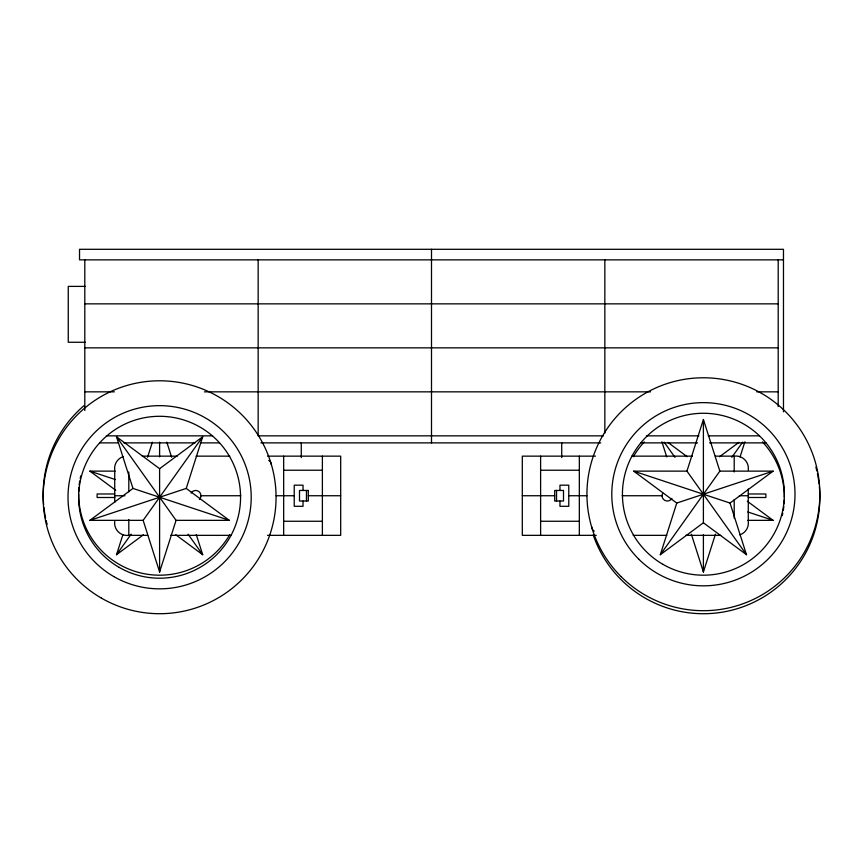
<?xml version="1.0" encoding="UTF-8"?>
<svg xmlns="http://www.w3.org/2000/svg" width="863" height="863" viewBox="0 0 863 863"><rect width="100%" height="100%" fill="white"/><g stroke="black" fill="none" stroke-linecap="round" stroke-linejoin="round"><path stroke-width="1.29" d="M143.452 534.758L116.516 554.715L122.945 534.553M147.562 457.271L152.384 442.158M159.601 571.996L176.063 520.346L116.516 436.775L159.601 468.695L159.601 571.996L143.15 520.346L202.686 436.775L159.601 468.695M143.15 520.346L89.892 520.346L186.235 488.426L202.686 436.775M660.314 554.715L676.765 503.053L773.108 471.133L719.85 471.133L660.314 554.715L703.399 522.784L703.399 419.483L686.937 471.133L746.484 554.715L703.399 522.784M691.349 534.208L703.399 571.996L715.438 534.208M740.055 456.926L744.877 441.813M116.516 554.715L131.144 534.197M731.856 457.293L742.633 442.169M89.892 520.346L132.978 488.426L229.321 520.346L176.063 520.346M719.548 456.721L738.944 442.363M686.937 471.133L633.679 471.133L730.022 503.053L773.108 471.133M783.475 259.86L79.525 259.86L79.525 249.299L783.475 249.299L783.475 411.845M85.351 286.387L68.263 286.387L68.263 342.266L85.351 342.266M84.801 303.852L778.199 303.852M84.801 347.854L778.199 347.854M84.801 391.845L114.369 391.845M204.402 391.845L650.54 391.845M756.7 391.845L778.199 391.845M106.397 435.847L212.525 435.847M603.507 435.847L258.156 435.847L258.156 259.86M646.452 435.847L698.911 435.847M708.243 435.847L759.386 435.847M99.677 442.881L118.479 442.881M123.862 442.881L195.06 442.881M200.432 442.881L219.245 442.881M260.885 442.881L600.767 442.881M641.069 442.881L697.498 442.881M709.591 442.881L766.01 442.881M142.266 456.149L177.282 456.149M196.138 456.149L229.806 456.149M267.508 456.149L340.691 456.149L340.691 535.34L267.508 535.34M595.492 456.149L522.309 456.149L522.309 535.34L596.268 535.34M631.845 456.149L692.45 456.149M715.341 456.149L734.197 456.149A12.449 12.449 0 0 1 748.275 470.227M283.668 470.227L322.384 470.227M540.616 470.227L579.332 470.227M115.739 490.292L89.892 471.133L115.189 471.133M114.725 493.981L97.12 493.981L97.12 497.498L114.725 497.498M748.275 493.981L765.88 493.981L765.88 497.498L748.275 497.498M114.725 495.74L124.962 495.74M200.96 495.74L240.82 495.74M276.128 495.74L294.229 495.74M308.307 495.74L340.691 495.74M522.309 495.74L554.693 495.74M568.771 495.74L586.872 495.74M622.18 495.74L662.04 495.74M739.321 495.74L748.275 495.74M747.811 520.346L773.108 520.346L747.261 501.198M283.668 521.263L322.384 521.263M540.616 521.263L579.332 521.263M114.725 521.263A12.449 12.449 0 0 0 128.803 535.34L147.659 535.34M170.55 535.34L231.155 535.34M633.194 535.34L666.862 535.34M685.718 535.34L720.734 535.34M747.757 511.953L773.108 520.346M89.892 471.133L115.243 479.537M667.854 442.363L687.239 456.721M633.679 471.133L676.765 503.053M186.235 488.426L229.321 520.346M175.761 534.758L202.686 554.715L196.268 534.553M664.154 442.169L674.931 457.293M188.069 534.197L202.686 554.715M703.399 419.483L719.85 471.133M730.022 503.053L746.484 554.715M661.921 441.813L666.732 456.926M166.829 442.158L171.651 457.271M116.516 436.775L132.978 488.426M778.199 259.86L778.199 406.516M748.275 489.03L748.275 521.263A12.449 12.449 0 0 1 739.893 534.823M734.197 456.149L734.197 471.985M734.197 499.699L734.197 518.178M703.399 534.629L703.399 571.996M604.844 259.86L604.844 433.172M579.332 456.149L579.332 535.34M561.727 442.881L561.727 457.617M559.968 490.464L559.968 485.179L568.771 485.179L568.771 506.301L559.968 506.301L559.968 501.025M556.538 490.464L556.538 501.025M540.616 456.149L540.616 535.34M431.5 249.299L431.5 442.881M322.384 456.149L322.384 535.34M306.462 490.464L306.462 501.025M303.032 490.464L303.032 485.179L294.229 485.179L294.229 506.301L303.032 506.301L303.032 501.025M301.273 442.881L301.273 457.617M283.668 456.149L283.668 535.34M159.601 442.169L159.601 456.861M128.803 471.985L128.803 491.781M128.803 519.504L128.803 535.34M114.725 502.46L114.725 470.227A12.449 12.449 0 0 1 123.107 456.656M84.801 259.86L84.801 410.508M819.365 486.678A116.451 116.451 0 0 1 593.215 534.963M815.88 467.11A116.451 116.451 0 0 1 816.84 470.939M817.412 473.517A116.451 116.451 0 0 1 819.095 484.035M784.305 499.882A80.949 80.949 0 0 1 784.079 503.841M783.82 506.495A80.949 80.949 0 0 1 783.27 510.454M782.784 513.064A80.949 80.949 0 0 1 782.234 515.653M633.291 456.775A80.949 80.949 0 0 1 644.327 441.899M762.471 441.899A80.949 80.949 0 0 1 784.348 497.25M47.12 524.37A116.451 116.451 0 0 1 46.16 520.54M45.588 517.962A116.451 116.451 0 0 1 43.905 507.455M43.635 504.801A116.451 116.451 0 0 1 84.056 405.61M229.709 534.715A80.949 80.949 0 0 1 78.652 494.229M78.695 491.608A80.949 80.949 0 0 1 78.921 487.638M79.18 484.984A80.949 80.949 0 0 1 79.73 481.036M80.216 478.415A80.949 80.949 0 0 1 80.766 475.837M191.101 493.097A5.275 5.275 0 0 1 198.889 491.554A5.275 5.275 0 0 1 199.407 499.472M268.717 460.367A5.275 5.275 0 0 1 271.349 464.941M671.899 498.383A5.275 5.275 0 0 1 664.683 500.313A5.275 5.275 0 0 1 662.752 493.097M594.283 531.112A5.275 5.275 0 0 1 591.651 526.538M308.307 490.464L299.504 490.464L299.504 501.025L308.307 501.025L308.307 490.464M563.496 490.464L554.693 490.464L554.693 501.025L563.496 501.025L563.496 490.464M113.808 576.581A91.607 91.607 0 0 0 251.209 497.25A91.607 91.607 0 0 0 113.808 417.919A91.607 91.607 0 0 0 113.808 576.581M101.381 598.102A116.451 116.451 0 0 0 276.063 497.25A116.451 116.451 0 0 0 101.381 396.397A116.451 116.451 0 0 0 101.381 598.102M119.126 567.358A80.949 80.949 0 0 0 240.561 497.25A80.949 80.949 0 0 0 119.126 427.142A80.949 80.949 0 0 0 119.126 567.358M638.62 559.008A91.607 91.607 0 0 0 791.878 517.94A91.607 91.607 0 0 0 679.688 405.75A91.607 91.607 0 0 0 638.62 559.008M621.047 576.581A116.451 116.451 0 0 0 815.88 524.37A116.451 116.451 0 0 0 673.259 381.748A116.451 116.451 0 0 0 621.047 576.581M662.913 564.337A80.949 80.949 0 0 0 784.348 494.229A80.949 80.949 0 0 0 662.913 424.121A80.949 80.949 0 0 0 662.913 564.337"/></g></svg>
